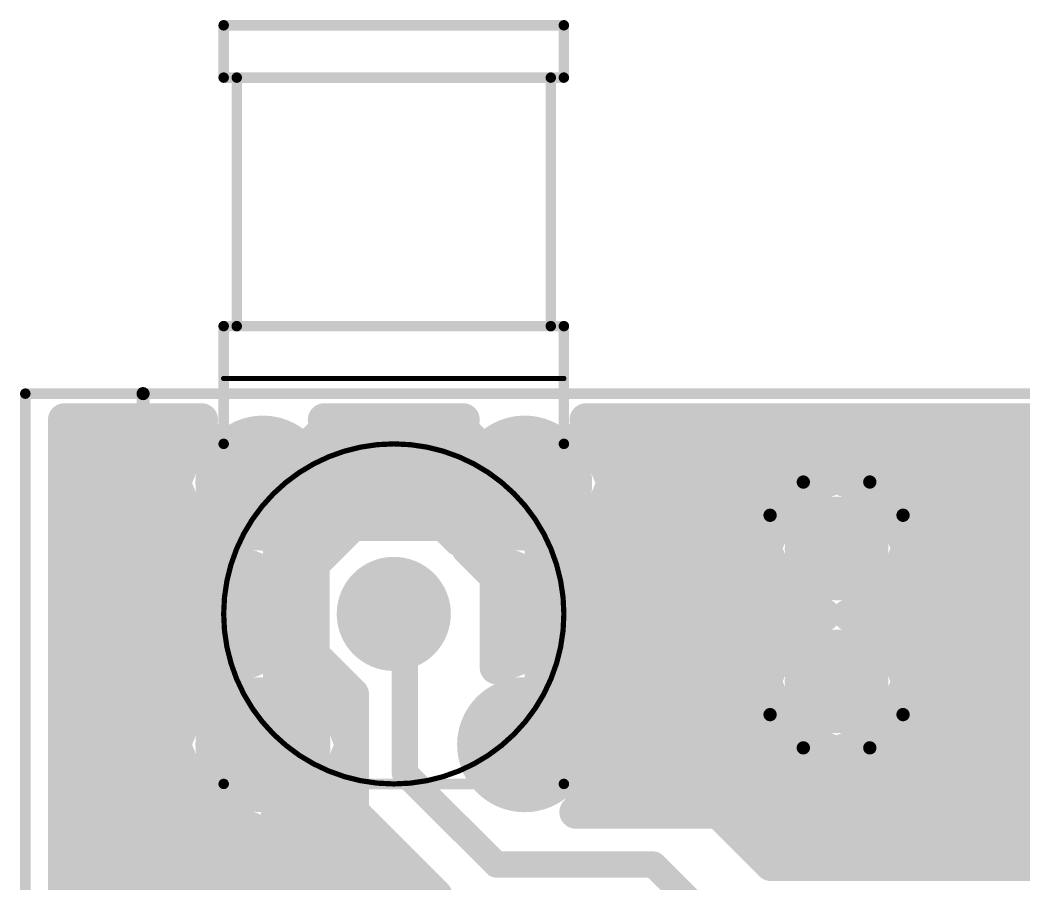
# Model space of a CAD drawing. Extents: x 416 to 470, y 213 to 332.
# Drawn here: x 416.15 to 435.33, y 315.13 to 331.64 of the extents above; entities that cross this region are included whole.
import ezdxf

# ---------------------------------------------------------------- set-up
doc = ezdxf.new("R2010")
doc.units = 0
for name, color, linetype in [('Board', 3, 'CONTINUOUS'), ('Top', 1, 'CONTINUOUS'), ('Top_Mask', 4, 'CONTINUOUS'), ('Top_Silk', 6, 'CONTINUOUS')]:
    doc.layers.add(name, color=color, linetype=linetype)

# ---------------------------------------------------------------- blocks, each defined once
blk = doc.blocks.new('UNIT_DISC')
at = {"linetype": 'CONTINUOUS', "const_width": 0.5}
blk.add_lwpolyline([(0.25, 0, 1), (-0.25, 0, 1)], format="xyb", close=True, dxfattribs=at)
blk = doc.blocks.new('SHAPE_EL_236_236_0_0_0_0')
at = {"xscale": 0.6, "yscale": 0.6, "zscale": 0.6}
blk.add_blockref('UNIT_DISC', (0, 0), dxfattribs=at)
blk = doc.blocks.new('SHAPE_EL_386_386_0_0_0_0')
at = {"xscale": 0.981, "yscale": 0.981, "zscale": 0.981}
blk.add_blockref('UNIT_DISC', (0, 0), dxfattribs=at)
blk = doc.blocks.new('0__40_41')
at = {"layer": 'Top'}
blk.add_blockref('SHAPE_EL_236_236_0_0_0_0', (0, 0), dxfattribs=at)
at = {"layer": 'Top_Mask'}
blk.add_blockref('SHAPE_EL_386_386_0_0_0_0', (0, 0), dxfattribs=at)
blk = doc.blocks.new('JMP2_7284')
at = {"layer": 'Top_Silk', "linetype": 'CONTINUOUS', "const_width": 0.254}
for points in [[(430.48, 322.175), (431.115, 322.81)], [(432.385, 322.81), (431.115, 322.81)], [(433.02, 322.175), (432.385, 322.81)], [(430.48, 318.365), (430.48, 322.175)], [(433.02, 318.365), (433.02, 322.175)], [(431.115, 317.73), (430.48, 318.365)], [(432.385, 317.73), (433.02, 318.365)], [(432.385, 317.73), (431.115, 317.73)]]:
    blk.add_lwpolyline(points, dxfattribs=at)
at = {"layer": 'Top_Silk', "xscale": 0.254, "yscale": 0.254, "zscale": 0.254}
for p in [(431.115, 322.81), (431.115, 322.81), (432.385, 322.81), (432.385, 322.81), (430.48, 322.175), (430.48, 322.175), (433.02, 322.175), (433.02, 322.175), (430.48, 318.365), (430.48, 318.365), (433.02, 318.365), (433.02, 318.365), (431.115, 317.73), (431.115, 317.73), (432.385, 317.73), (432.385, 317.73)]:
    blk.add_blockref('UNIT_DISC', p, dxfattribs=at)
blk = doc.blocks.new('SHAPE_EL_629_629_0_0_0_0')
at = {"xscale": 1.6, "yscale": 1.6, "zscale": 1.6}
blk.add_blockref('UNIT_DISC', (0, 0), dxfattribs=at)
blk = doc.blocks.new('SHAPE_EL_779_779_0_0_0_0')
at = {"xscale": 1.981, "yscale": 1.981, "zscale": 1.981}
blk.add_blockref('UNIT_DISC', (0, 0), dxfattribs=at)
blk = doc.blocks.new('1__50_41')
at = {"layer": 'Top'}
blk.add_blockref('SHAPE_EL_629_629_0_0_0_0', (0, 0), dxfattribs=at)
at = {"layer": 'Top_Mask'}
blk.add_blockref('SHAPE_EL_779_779_0_0_0_0', (0, 0), dxfattribs=at)
blk = doc.blocks.new('XR1')
blk.add_blockref('JMP2_7284', (0, 0))
at = {"rotation": 90}
for p in [(431.75, 321.54), (431.75, 319)]:
    blk.add_blockref('1__50_41', p, dxfattribs=at)
blk = doc.blocks.new('SMB_A_8074')
at = {"layer": 'Top_Silk', "linetype": 'CONTINUOUS'}
for points, const_width in [([(420.04, 331.54), (420.04, 330.54)], 0.2), ([(426.54, 331.54), (420.04, 331.54)], 0.2), ([(426.54, 330.54), (426.54, 331.54)], 0.2), ([(420.04, 330.54), (426.54, 330.54)], 0.2), ([(420.29, 325.79), (420.29, 330.54)], 0.2), ([(426.29, 325.79), (426.29, 330.54)], 0.2), ([(420.04, 325.79), (420.04, 323.54)], 0.2), ([(420.04, 325.79), (426.54, 325.79)], 0.2), ([(426.54, 323.54), (426.54, 325.79)], 0.2), ([(420.04, 324.79), (426.54, 324.79)], 0.1), ([(420.04, 323.54), (420.04, 317.04)], 0.2), ([(426.54, 323.54), (420.04, 323.54)], 0.2), ([(426.54, 317.04), (426.54, 323.54)], 0.2), ([(420.04, 317.04), (426.54, 317.04)], 0.2)]:
    blk.add_lwpolyline(points, dxfattribs=dict(at, const_width=const_width))
at = {"layer": 'Top_Silk', "linetype": 'CONTINUOUS', "const_width": 0.1}
blk.add_lwpolyline([(420.04, 320.29, 1), (426.54, 320.29, 1)], format="xyb", close=True, dxfattribs=at)
at = {"layer": 'Top_Silk'}
for p, xscale, yscale, zscale in [((420.04, 331.54), 0.2, 0.2, 0.2), ((420.04, 331.54), 0.2, 0.2, 0.2), ((426.54, 331.54), 0.2, 0.2, 0.2), ((426.54, 331.54), 0.2, 0.2, 0.2), ((420.04, 330.54), 0.2, 0.2, 0.2), ((420.04, 330.54), 0.2, 0.2, 0.2), ((420.29, 330.54), 0.2, 0.2, 0.2), ((426.29, 330.54), 0.2, 0.2, 0.2), ((426.54, 330.54), 0.2, 0.2, 0.2), ((426.54, 330.54), 0.2, 0.2, 0.2), ((420.04, 325.79), 0.2, 0.2, 0.2), ((420.04, 325.79), 0.2, 0.2, 0.2), ((420.29, 325.79), 0.2, 0.2, 0.2), ((426.29, 325.79), 0.2, 0.2, 0.2), ((426.54, 325.79), 0.2, 0.2, 0.2), ((426.54, 325.79), 0.2, 0.2, 0.2), ((420.04, 324.79), 0.1, 0.1, 0.1), ((426.54, 324.79), 0.1, 0.1, 0.1), ((420.04, 323.54), 0.2, 0.2, 0.2), ((420.04, 323.54), 0.2, 0.2, 0.2), ((420.04, 323.54), 0.2, 0.2, 0.2), ((426.54, 323.54), 0.2, 0.2, 0.2), ((426.54, 323.54), 0.2, 0.2, 0.2), ((426.54, 323.54), 0.2, 0.2, 0.2), ((420.04, 317.04), 0.2, 0.2, 0.2), ((420.04, 317.04), 0.2, 0.2, 0.2), ((426.54, 317.04), 0.2, 0.2, 0.2), ((426.54, 317.04), 0.2, 0.2, 0.2)]:
    blk.add_blockref('UNIT_DISC', p, dxfattribs=dict(at, xscale=xscale, yscale=yscale, zscale=zscale))
blk = doc.blocks.new('SHAPE_OV_866_866_0_0_0_0')
at = {"linetype": 'CONTINUOUS', "const_width": 2.2}
blk.add_lwpolyline([(0, 0), (0, 0)], dxfattribs=at)
at = {"xscale": 2.2, "yscale": 2.2, "zscale": 2.2}
blk.add_blockref('UNIT_DISC', (0, 0), dxfattribs=at)
blk.add_blockref('UNIT_DISC', (0, 0), dxfattribs=at)
blk = doc.blocks.new('SHAPE_OV_1016_1016_0_0_0_0')
at = {"linetype": 'CONTINUOUS', "const_width": 2.581}
blk.add_lwpolyline([(0, 0), (0, 0)], dxfattribs=at)
at = {"xscale": 2.581, "yscale": 2.581, "zscale": 2.581}
blk.add_blockref('UNIT_DISC', (0, 0), dxfattribs=at)
blk.add_blockref('UNIT_DISC', (0, 0), dxfattribs=at)
blk = doc.blocks.new('P_SX1_6Y1_6D1_0__19_41')
at = {"layer": 'Top'}
blk.add_blockref('SHAPE_OV_866_866_0_0_0_0', (0, 0), dxfattribs=at)
at = {"layer": 'Top_Mask'}
blk.add_blockref('SHAPE_OV_1016_1016_0_0_0_0', (0, 0), dxfattribs=at)
blk = doc.blocks.new('SHAPE_OV_708_708_0_0_0_0')
at = {"linetype": 'CONTINUOUS', "const_width": 1.8}
blk.add_lwpolyline([(0, 0), (0, 0)], dxfattribs=at)
at = {"xscale": 1.8, "yscale": 1.8, "zscale": 1.8}
blk.add_blockref('UNIT_DISC', (0, 0), dxfattribs=at)
blk.add_blockref('UNIT_DISC', (0, 0), dxfattribs=at)
blk = doc.blocks.new('SHAPE_OV_858_858_0_0_0_0')
at = {"linetype": 'CONTINUOUS', "const_width": 2.181}
blk.add_lwpolyline([(0, 0), (0, 0)], dxfattribs=at)
at = {"xscale": 2.181, "yscale": 2.181, "zscale": 2.181}
blk.add_blockref('UNIT_DISC', (0, 0), dxfattribs=at)
blk.add_blockref('UNIT_DISC', (0, 0), dxfattribs=at)
blk = doc.blocks.new('EX1_7Y1_7D1_2A__1_262')
at = {"layer": 'Top'}
blk.add_blockref('SHAPE_OV_708_708_0_0_0_0', (0, 0), dxfattribs=at)
at = {"layer": 'Top_Mask'}
blk.add_blockref('SHAPE_OV_858_858_0_0_0_0', (0, 0), dxfattribs=at)
blk = doc.blocks.new('XC1')
for name, p in [('SMB_A_8074', (0, 0)), ('P_SX1_6Y1_6D1_0__19_41', (420.79, 322.79)), ('P_SX1_6Y1_6D1_0__19_41', (425.79, 322.79)), ('EX1_7Y1_7D1_2A__1_262', (423.29, 320.29)), ('P_SX1_6Y1_6D1_0__19_41', (420.79, 317.79)), ('P_SX1_6Y1_6D1_0__19_41', (425.79, 317.79))]:
    blk.add_blockref(name, p)
blk = doc.blocks.new('CUPOUR_L1_F0_TT45_9987')
at = {"layer": 'Top', "linetype": 'CONTINUOUS'}
for points, const_width in [([(419.61513, 324), (417, 324)], 0.635), ([(417, 324), (417, 311.25)], 0.635), ([(419.09336, 322.79), (419.59029, 323.98971)], 0.635), ([(419.59029, 323.98971), (419.61513, 324)], 0.635), ([(420.24, 323.34), (419.59029, 323.98971)], 0.381), ([(421.34, 323.34), (421.98971, 323.98971)], 0.381), ([(424.61513, 324), (421.96487, 324)], 0.635), ([(421.96487, 324), (421.98971, 323.98971)], 0.635), ([(421.98971, 323.98971), (422.48664, 322.79)], 0.635), ([(424.09336, 322.79), (424.59029, 323.98971)], 0.635), ([(424.59029, 323.98971), (424.61513, 324)], 0.635), ([(425.24, 323.34), (424.59029, 323.98971)], 0.381), ([(426.34, 323.34), (426.98971, 323.98971)], 0.381), ([(439.5, 324), (426.96487, 324)], 0.635), ([(426.96487, 324), (426.98971, 323.98971)], 0.635), ([(426.98971, 323.98971), (427.48664, 322.79)], 0.635), ([(417, 323.6325), (419.44233, 323.6325)], 0.635), ([(422.13766, 323.6325), (424.44233, 323.6325)], 0.635), ([(427.16252, 323.5725), (439.5, 323.5725)], 0.635), ([(417, 323.15625), (419.24506, 323.15625)], 0.635), ([(422.33493, 323.15625), (424.24506, 323.15625)], 0.635), ([(427.35978, 323.09625), (439.5, 323.09625)], 0.635), ([(430.7799, 322.5101), (431.75, 322.91193)], 0.635), ([(431.75, 322.91193), (432.7201, 322.5101)], 0.635), ([(417, 322.68), (419.13892, 322.68)], 0.635), ([(419.59029, 321.59029), (419.09336, 322.79)], 0.635), ([(422.48664, 322.79), (421.98971, 321.59029)], 0.635), ([(422.44107, 322.68), (424.13892, 322.68)], 0.635), ([(424.5412, 321.7088), (424.09336, 322.79)], 0.635), ([(427.48664, 322.79), (426.98971, 321.59029)], 0.635), ([(427.41622, 322.62), (431.04522, 322.62)], 0.635), ([(430.37807, 321.54), (430.7799, 322.5101)], 0.635), ([(432.45477, 322.62), (437.38068, 322.62)], 0.635), ([(432.7201, 322.5101), (433.12193, 321.54)], 0.635), ([(431.35, 321.94), (430.7799, 322.5101)], 0.381), ([(432.15, 321.94), (432.7201, 322.5101)], 0.381), ([(417, 322.20375), (419.33618, 322.20375)], 0.635), ([(420.24, 322.24), (419.59029, 321.59029)], 0.381), ([(421.34, 322.24), (421.98971, 321.59029)], 0.381), ([(422.24381, 322.20375), (424.33618, 322.20375)], 0.635), ([(425.24, 322.24), (424.5412, 321.7088)], 0.381), ([(425.24, 322.24), (424.7088, 321.5412)], 0.381), ([(426.34, 322.24), (426.98971, 321.59029)], 0.381), ([(427.21895, 322.14375), (430.62815, 322.14375)], 0.635), ([(432.87184, 322.14375), (437.23199, 322.14375)], 0.635), ([(421.75, 321.25), (422.5, 322)], 0.635), ([(422.5, 322), (424.25, 322)], 0.635), ([(424.25, 322), (424.5412, 321.7088)], 0.635), ([(417, 321.7275), (419.53345, 321.7275)], 0.635), ([(422.04654, 321.7275), (422.2275, 321.7275)], 0.635), ([(424.5225, 321.7275), (424.53345, 321.7275)], 0.635), ([(420.79, 321.09336), (419.59029, 321.59029)], 0.635), ([(421.98971, 321.59029), (420.79, 321.09336)], 0.635), ([(425.79, 321.09336), (424.7088, 321.5412)], 0.635), ([(424.7088, 321.5412), (425.25, 321)], 0.635), ([(426.98971, 321.59029), (425.79, 321.09336)], 0.635), ([(427.02169, 321.6675), (430.43088, 321.6675)], 0.635), ([(430.7799, 320.5699), (430.37807, 321.54)], 0.635), ([(433.12193, 321.54), (432.7201, 320.5699)], 0.635), ([(433.06911, 321.6675), (437.23199, 321.6675)], 0.635), ([(417, 321.25125), (420.40881, 321.25125)], 0.635), ([(421.17118, 321.25125), (421.75125, 321.25125)], 0.635), ([(421.75, 319.5), (421.75, 321.25)], 0.635), ([(425.05875, 321.19125), (425.55366, 321.19125)], 0.635), ([(426.02633, 321.19125), (430.52252, 321.19125)], 0.635), ([(432.97747, 321.19125), (437.23199, 321.19125)], 0.635), ([(425.25, 321), (425.25, 319.26297)], 0.635), ([(431.35, 321.14), (430.7799, 320.5699)], 0.381), ([(432.15, 321.14), (432.7201, 320.5699)], 0.381), ([(417, 320.775), (421.75, 320.775)], 0.635), ([(425.25, 320.715), (430.71979, 320.715)], 0.635), ([(431.50392, 320.27), (430.7799, 320.5699)], 0.635), ([(432.7201, 320.5699), (431.99608, 320.27)], 0.635), ([(432.7802, 320.715), (437.24151, 320.715)], 0.635), ([(417, 320.29875), (421.75, 320.29875)], 0.635), ([(425.25, 320.23875), (431.42847, 320.23875)], 0.635), ([(430.7799, 319.9701), (431.50392, 320.27)], 0.635), ([(431.99608, 320.27), (432.7201, 319.9701)], 0.635), ([(432.07152, 320.23875), (437.72168, 320.23875)], 0.635), ([(417, 319.8225), (421.75, 319.8225)], 0.635), ([(430.37807, 319), (430.7799, 319.9701)], 0.635), ([(431.35, 319.4), (430.7799, 319.9701)], 0.381), ([(432.15, 319.4), (432.7201, 319.9701)], 0.381), ([(432.7201, 319.9701), (433.12193, 319)], 0.635), ([(425.25, 319.7625), (430.6939, 319.7625)], 0.635), ([(432.80609, 319.7625), (437.50161, 319.7625)], 0.635), ([(419.59029, 318.98971), (420.79, 319.48664)], 0.635), ([(420.79, 319.48664), (421.98971, 318.98971)], 0.635), ([(422.5, 318.75), (421.75, 319.5)], 0.635), ([(425.25, 319.26297), (425.79, 319.48664)], 0.635), ([(425.79, 319.48664), (426.98971, 318.98971)], 0.635), ([(417, 319.34625), (420.45106, 319.34625)], 0.635), ([(421.12893, 319.34625), (421.90375, 319.34625)], 0.635), ([(425.25, 319.28625), (425.3062, 319.28625)], 0.635), ([(426.27379, 319.28625), (430.49663, 319.28625)], 0.635), ([(433.00336, 319.28625), (437.30434, 319.28625)], 0.635), ([(417, 318.87), (419.5407, 318.87)], 0.635), ([(419.09336, 317.79), (419.59029, 318.98971)], 0.635), ([(420.24, 318.34), (419.59029, 318.98971)], 0.381), ([(421.34, 318.34), (421.98971, 318.98971)], 0.381), ([(421.98971, 318.98971), (422.48664, 317.79)], 0.635), ([(422.03929, 318.87), (422.38, 318.87)], 0.635), ([(426.34, 318.34), (426.98971, 318.98971)], 0.381), ([(426.98971, 318.98971), (427.48664, 317.79)], 0.635), ([(430.7799, 318.0299), (430.37807, 319)], 0.635), ([(433.12193, 319), (432.7201, 318.0299)], 0.635), ([(422.5, 316.5), (422.5, 318.75)], 0.635), ([(427.06414, 318.81), (430.45677, 318.81)], 0.635), ([(433.04322, 318.81), (437.23133, 318.81)], 0.635), ([(431.35, 318.6), (430.7799, 318.0299)], 0.381), ([(432.15, 318.6), (432.7201, 318.0299)], 0.381), ([(417, 318.39375), (419.34343, 318.39375)], 0.635), ([(422.23656, 318.39375), (422.5, 318.39375)], 0.635), ([(427.26141, 318.33375), (430.65404, 318.33375)], 0.635), ([(432.84595, 318.33375), (437.4286, 318.33375)], 0.635), ([(417, 317.9175), (419.14617, 317.9175)], 0.635), ([(422.43382, 317.9175), (422.5, 317.9175)], 0.635), ([(431.75, 317.62807), (430.7799, 318.0299)], 0.635), ([(432.7201, 318.0299), (431.75, 317.62807)], 0.635), ([(419.59029, 316.59029), (419.09336, 317.79)], 0.635), ([(422.48664, 317.79), (421.98971, 316.59029)], 0.635), ([(427.48664, 317.79), (426.98971, 316.59029)], 0.635), ([(427.45868, 317.8575), (431.1961, 317.8575)], 0.635), ([(432.30389, 317.8575), (437.94885, 317.8575)], 0.635), ([(417, 317.44125), (419.23781, 317.44125)], 0.635), ([(422.34218, 317.44125), (422.5, 317.44125)], 0.635), ([(427.31733, 317.38125), (439.5, 317.38125)], 0.635), ([(420.24, 317.24), (419.59029, 316.59029)], 0.381), ([(421.34, 317.24), (421.98971, 316.59029)], 0.381), ([(426.34, 317.24), (426.98971, 316.59029)], 0.381), ([(417, 316.965), (419.43508, 316.965)], 0.635), ([(422.14491, 316.965), (422.5, 316.965)], 0.635), ([(427.12006, 316.905), (447.75, 316.905)], 0.635), ([(420.79, 316.09336), (419.59029, 316.59029)], 0.635), ([(421.98971, 316.59029), (420.79, 316.09336)], 0.635), ([(426.98971, 316.59029), (426.77173, 316.5)], 0.635), ([(417, 316.48875), (419.83543, 316.48875)], 0.635), ([(421.74456, 316.48875), (422.51125, 316.48875)], 0.635), ([(424.09399, 314.90601), (422.5, 316.5)], 0.635), ([(426.77173, 316.5), (429.5, 316.5)], 0.635), ([(429.5, 316.5), (430.5, 315.5)], 0.635), ([(429.57125, 316.42875), (447.75, 316.42875)], 0.635), ([(417, 316.0125), (422.9875, 316.0125)], 0.635), ([(430.0475, 315.9525), (447.75, 315.9525)], 0.635), ([(417, 315.53625), (423.46375, 315.53625)], 0.635), ([(430.5, 315.5), (439, 315.5)], 0.635), ([(417, 315.06), (423.94, 315.06)], 0.635), ([(422.8922, 314.7578), (423.25, 314.90601)], 0.635), ([(423.25, 314.90601), (424.09399, 314.90601)], 0.635)]:
    blk.add_lwpolyline(points, dxfattribs=dict(at, const_width=const_width))
at = {"layer": 'Top'}
for p, xscale, yscale, zscale in [((417, 324), 0.635, 0.635, 0.635), ((417, 324), 0.635, 0.635, 0.635), ((419.59029, 323.98971), 0.635, 0.635, 0.635), ((419.59029, 323.98971), 0.635, 0.635, 0.635), ((419.61513, 324), 0.635, 0.635, 0.635), ((419.61513, 324), 0.635, 0.635, 0.635), ((419.59029, 323.98971), 0.381, 0.381, 0.381), ((421.96487, 324), 0.635, 0.635, 0.635), ((421.96487, 324), 0.635, 0.635, 0.635), ((421.98971, 323.98971), 0.635, 0.635, 0.635), ((421.98971, 323.98971), 0.635, 0.635, 0.635), ((421.98971, 323.98971), 0.381, 0.381, 0.381), ((424.59029, 323.98971), 0.635, 0.635, 0.635), ((424.59029, 323.98971), 0.635, 0.635, 0.635), ((424.61513, 324), 0.635, 0.635, 0.635), ((424.61513, 324), 0.635, 0.635, 0.635), ((424.59029, 323.98971), 0.381, 0.381, 0.381), ((426.96487, 324), 0.635, 0.635, 0.635), ((426.96487, 324), 0.635, 0.635, 0.635), ((426.98971, 323.98971), 0.635, 0.635, 0.635), ((426.98971, 323.98971), 0.635, 0.635, 0.635), ((426.98971, 323.98971), 0.381, 0.381, 0.381), ((417, 323.6325), 0.635, 0.635, 0.635), ((419.44233, 323.6325), 0.635, 0.635, 0.635), ((422.13766, 323.6325), 0.635, 0.635, 0.635), ((424.44233, 323.6325), 0.635, 0.635, 0.635), ((427.16252, 323.5725), 0.635, 0.635, 0.635), ((417, 323.15625), 0.635, 0.635, 0.635), ((419.24506, 323.15625), 0.635, 0.635, 0.635), ((420.24, 323.34), 0.381, 0.381, 0.381), ((421.34, 323.34), 0.381, 0.381, 0.381), ((422.33493, 323.15625), 0.635, 0.635, 0.635), ((424.24506, 323.15625), 0.635, 0.635, 0.635), ((425.24, 323.34), 0.381, 0.381, 0.381), ((426.34, 323.34), 0.381, 0.381, 0.381), ((427.35978, 323.09625), 0.635, 0.635, 0.635), ((431.75, 322.91193), 0.635, 0.635, 0.635), ((431.75, 322.91193), 0.635, 0.635, 0.635), ((417, 322.68), 0.635, 0.635, 0.635), ((419.09336, 322.79), 0.635, 0.635, 0.635), ((419.09336, 322.79), 0.635, 0.635, 0.635), ((419.13892, 322.68), 0.635, 0.635, 0.635), ((422.44107, 322.68), 0.635, 0.635, 0.635), ((422.48664, 322.79), 0.635, 0.635, 0.635), ((422.48664, 322.79), 0.635, 0.635, 0.635), ((424.09336, 322.79), 0.635, 0.635, 0.635), ((424.09336, 322.79), 0.635, 0.635, 0.635), ((424.13892, 322.68), 0.635, 0.635, 0.635), ((427.48664, 322.79), 0.635, 0.635, 0.635), ((427.48664, 322.79), 0.635, 0.635, 0.635), ((427.41622, 322.62), 0.635, 0.635, 0.635), ((430.7799, 322.5101), 0.635, 0.635, 0.635), ((430.7799, 322.5101), 0.635, 0.635, 0.635), ((431.04522, 322.62), 0.635, 0.635, 0.635), ((432.45477, 322.62), 0.635, 0.635, 0.635), ((432.7201, 322.5101), 0.635, 0.635, 0.635), ((432.7201, 322.5101), 0.635, 0.635, 0.635), ((430.7799, 322.5101), 0.381, 0.381, 0.381), ((432.7201, 322.5101), 0.381, 0.381, 0.381), ((417, 322.20375), 0.635, 0.635, 0.635), ((419.33618, 322.20375), 0.635, 0.635, 0.635), ((420.24, 322.24), 0.381, 0.381, 0.381), ((421.34, 322.24), 0.381, 0.381, 0.381), ((422.24381, 322.20375), 0.635, 0.635, 0.635), ((424.33618, 322.20375), 0.635, 0.635, 0.635), ((425.24, 322.24), 0.381, 0.381, 0.381), ((425.24, 322.24), 0.381, 0.381, 0.381), ((426.34, 322.24), 0.381, 0.381, 0.381), ((427.21895, 322.14375), 0.635, 0.635, 0.635), ((430.62815, 322.14375), 0.635, 0.635, 0.635), ((432.87184, 322.14375), 0.635, 0.635, 0.635), ((422.5, 322), 0.635, 0.635, 0.635), ((422.5, 322), 0.635, 0.635, 0.635), ((424.25, 322), 0.635, 0.635, 0.635), ((424.25, 322), 0.635, 0.635, 0.635), ((417, 321.7275), 0.635, 0.635, 0.635), ((419.53345, 321.7275), 0.635, 0.635, 0.635), ((422.04654, 321.7275), 0.635, 0.635, 0.635), ((422.2275, 321.7275), 0.635, 0.635, 0.635), ((424.5225, 321.7275), 0.635, 0.635, 0.635), ((424.53345, 321.7275), 0.635, 0.635, 0.635), ((431.35, 321.94), 0.381, 0.381, 0.381), ((432.15, 321.94), 0.381, 0.381, 0.381), ((419.59029, 321.59029), 0.635, 0.635, 0.635), ((419.59029, 321.59029), 0.635, 0.635, 0.635), ((421.98971, 321.59029), 0.635, 0.635, 0.635), ((421.98971, 321.59029), 0.635, 0.635, 0.635), ((424.5412, 321.7088), 0.635, 0.635, 0.635), ((424.5412, 321.7088), 0.635, 0.635, 0.635), ((424.5412, 321.7088), 0.381, 0.381, 0.381), ((424.7088, 321.5412), 0.635, 0.635, 0.635), ((424.7088, 321.5412), 0.635, 0.635, 0.635), ((426.98971, 321.59029), 0.635, 0.635, 0.635), ((426.98971, 321.59029), 0.635, 0.635, 0.635), ((427.02169, 321.6675), 0.635, 0.635, 0.635), ((430.37807, 321.54), 0.635, 0.635, 0.635), ((430.37807, 321.54), 0.635, 0.635, 0.635), ((430.43088, 321.6675), 0.635, 0.635, 0.635), ((433.06911, 321.6675), 0.635, 0.635, 0.635), ((433.12193, 321.54), 0.635, 0.635, 0.635), ((433.12193, 321.54), 0.635, 0.635, 0.635), ((419.59029, 321.59029), 0.381, 0.381, 0.381), ((421.98971, 321.59029), 0.381, 0.381, 0.381), ((424.7088, 321.5412), 0.381, 0.381, 0.381), ((426.98971, 321.59029), 0.381, 0.381, 0.381), ((417, 321.25125), 0.635, 0.635, 0.635), ((420.40881, 321.25125), 0.635, 0.635, 0.635), ((421.17118, 321.25125), 0.635, 0.635, 0.635), ((421.75, 321.25), 0.635, 0.635, 0.635), ((421.75, 321.25), 0.635, 0.635, 0.635), ((421.75125, 321.25125), 0.635, 0.635, 0.635), ((425.05875, 321.19125), 0.635, 0.635, 0.635), ((425.55366, 321.19125), 0.635, 0.635, 0.635), ((426.02633, 321.19125), 0.635, 0.635, 0.635), ((430.52252, 321.19125), 0.635, 0.635, 0.635), ((432.97747, 321.19125), 0.635, 0.635, 0.635), ((420.79, 321.09336), 0.635, 0.635, 0.635), ((420.79, 321.09336), 0.635, 0.635, 0.635), ((425.25, 321), 0.635, 0.635, 0.635), ((425.25, 321), 0.635, 0.635, 0.635), ((425.79, 321.09336), 0.635, 0.635, 0.635), ((425.79, 321.09336), 0.635, 0.635, 0.635), ((431.35, 321.14), 0.381, 0.381, 0.381), ((432.15, 321.14), 0.381, 0.381, 0.381), ((417, 320.775), 0.635, 0.635, 0.635), ((421.75, 320.775), 0.635, 0.635, 0.635), ((425.25, 320.715), 0.635, 0.635, 0.635), ((430.71979, 320.715), 0.635, 0.635, 0.635), ((430.7799, 320.5699), 0.635, 0.635, 0.635), ((430.7799, 320.5699), 0.635, 0.635, 0.635), ((432.7201, 320.5699), 0.635, 0.635, 0.635), ((432.7201, 320.5699), 0.635, 0.635, 0.635), ((432.7802, 320.715), 0.635, 0.635, 0.635), ((430.7799, 320.5699), 0.381, 0.381, 0.381), ((432.7201, 320.5699), 0.381, 0.381, 0.381), ((417, 320.29875), 0.635, 0.635, 0.635), ((421.75, 320.29875), 0.635, 0.635, 0.635), ((425.25, 320.23875), 0.635, 0.635, 0.635), ((431.42847, 320.23875), 0.635, 0.635, 0.635), ((431.50392, 320.27), 0.635, 0.635, 0.635), ((431.50392, 320.27), 0.635, 0.635, 0.635), ((431.99608, 320.27), 0.635, 0.635, 0.635), ((431.99608, 320.27), 0.635, 0.635, 0.635), ((432.07152, 320.23875), 0.635, 0.635, 0.635), ((417, 319.8225), 0.635, 0.635, 0.635), ((421.75, 319.8225), 0.635, 0.635, 0.635), ((430.7799, 319.9701), 0.635, 0.635, 0.635), ((430.7799, 319.9701), 0.635, 0.635, 0.635), ((430.7799, 319.9701), 0.381, 0.381, 0.381), ((432.7201, 319.9701), 0.635, 0.635, 0.635), ((432.7201, 319.9701), 0.635, 0.635, 0.635), ((432.7201, 319.9701), 0.381, 0.381, 0.381), ((425.25, 319.7625), 0.635, 0.635, 0.635), ((430.6939, 319.7625), 0.635, 0.635, 0.635), ((432.80609, 319.7625), 0.635, 0.635, 0.635), ((420.79, 319.48664), 0.635, 0.635, 0.635), ((420.79, 319.48664), 0.635, 0.635, 0.635), ((421.75, 319.5), 0.635, 0.635, 0.635), ((421.75, 319.5), 0.635, 0.635, 0.635), ((425.79, 319.48664), 0.635, 0.635, 0.635), ((425.79, 319.48664), 0.635, 0.635, 0.635), ((417, 319.34625), 0.635, 0.635, 0.635), ((420.45106, 319.34625), 0.635, 0.635, 0.635), ((421.12893, 319.34625), 0.635, 0.635, 0.635), ((421.90375, 319.34625), 0.635, 0.635, 0.635), ((425.25, 319.28625), 0.635, 0.635, 0.635), ((425.25, 319.26297), 0.635, 0.635, 0.635), ((425.25, 319.26297), 0.635, 0.635, 0.635), ((425.3062, 319.28625), 0.635, 0.635, 0.635), ((426.27379, 319.28625), 0.635, 0.635, 0.635), ((430.49663, 319.28625), 0.635, 0.635, 0.635), ((431.35, 319.4), 0.381, 0.381, 0.381), ((432.15, 319.4), 0.381, 0.381, 0.381), ((433.00336, 319.28625), 0.635, 0.635, 0.635), ((417, 318.87), 0.635, 0.635, 0.635), ((419.5407, 318.87), 0.635, 0.635, 0.635), ((419.59029, 318.98971), 0.635, 0.635, 0.635), ((419.59029, 318.98971), 0.635, 0.635, 0.635), ((419.59029, 318.98971), 0.381, 0.381, 0.381), ((421.98971, 318.98971), 0.635, 0.635, 0.635), ((421.98971, 318.98971), 0.635, 0.635, 0.635), ((422.03929, 318.87), 0.635, 0.635, 0.635), ((421.98971, 318.98971), 0.381, 0.381, 0.381), ((422.38, 318.87), 0.635, 0.635, 0.635), ((426.98971, 318.98971), 0.635, 0.635, 0.635), ((426.98971, 318.98971), 0.635, 0.635, 0.635), ((426.98971, 318.98971), 0.381, 0.381, 0.381), ((430.37807, 319), 0.635, 0.635, 0.635), ((430.37807, 319), 0.635, 0.635, 0.635), ((433.12193, 319), 0.635, 0.635, 0.635), ((433.12193, 319), 0.635, 0.635, 0.635), ((422.5, 318.75), 0.635, 0.635, 0.635), ((422.5, 318.75), 0.635, 0.635, 0.635), ((427.06414, 318.81), 0.635, 0.635, 0.635), ((430.45677, 318.81), 0.635, 0.635, 0.635), ((433.04322, 318.81), 0.635, 0.635, 0.635), ((431.35, 318.6), 0.381, 0.381, 0.381), ((432.15, 318.6), 0.381, 0.381, 0.381), ((417, 318.39375), 0.635, 0.635, 0.635), ((419.34343, 318.39375), 0.635, 0.635, 0.635), ((422.23656, 318.39375), 0.635, 0.635, 0.635), ((422.5, 318.39375), 0.635, 0.635, 0.635), ((427.26141, 318.33375), 0.635, 0.635, 0.635), ((430.65404, 318.33375), 0.635, 0.635, 0.635), ((432.84595, 318.33375), 0.635, 0.635, 0.635), ((420.24, 318.34), 0.381, 0.381, 0.381), ((421.34, 318.34), 0.381, 0.381, 0.381), ((426.34, 318.34), 0.381, 0.381, 0.381), ((417, 317.9175), 0.635, 0.635, 0.635), ((419.14617, 317.9175), 0.635, 0.635, 0.635), ((422.43382, 317.9175), 0.635, 0.635, 0.635), ((422.5, 317.9175), 0.635, 0.635, 0.635), ((430.7799, 318.0299), 0.635, 0.635, 0.635), ((430.7799, 318.0299), 0.635, 0.635, 0.635), ((430.7799, 318.0299), 0.381, 0.381, 0.381), ((432.7201, 318.0299), 0.635, 0.635, 0.635), ((432.7201, 318.0299), 0.635, 0.635, 0.635), ((432.7201, 318.0299), 0.381, 0.381, 0.381), ((419.09336, 317.79), 0.635, 0.635, 0.635), ((419.09336, 317.79), 0.635, 0.635, 0.635), ((422.48664, 317.79), 0.635, 0.635, 0.635), ((422.48664, 317.79), 0.635, 0.635, 0.635), ((427.45868, 317.8575), 0.635, 0.635, 0.635), ((427.48664, 317.79), 0.635, 0.635, 0.635), ((427.48664, 317.79), 0.635, 0.635, 0.635), ((431.1961, 317.8575), 0.635, 0.635, 0.635), ((432.30389, 317.8575), 0.635, 0.635, 0.635), ((431.75, 317.62807), 0.635, 0.635, 0.635), ((431.75, 317.62807), 0.635, 0.635, 0.635), ((417, 317.44125), 0.635, 0.635, 0.635), ((419.23781, 317.44125), 0.635, 0.635, 0.635), ((422.34218, 317.44125), 0.635, 0.635, 0.635), ((422.5, 317.44125), 0.635, 0.635, 0.635), ((427.31733, 317.38125), 0.635, 0.635, 0.635), ((420.24, 317.24), 0.381, 0.381, 0.381), ((421.34, 317.24), 0.381, 0.381, 0.381), ((426.34, 317.24), 0.381, 0.381, 0.381), ((417, 316.965), 0.635, 0.635, 0.635), ((419.43508, 316.965), 0.635, 0.635, 0.635), ((422.14491, 316.965), 0.635, 0.635, 0.635), ((422.5, 316.965), 0.635, 0.635, 0.635), ((427.12006, 316.905), 0.635, 0.635, 0.635), ((419.59029, 316.59029), 0.635, 0.635, 0.635), ((419.59029, 316.59029), 0.635, 0.635, 0.635), ((421.98971, 316.59029), 0.635, 0.635, 0.635), ((421.98971, 316.59029), 0.635, 0.635, 0.635), ((426.98971, 316.59029), 0.635, 0.635, 0.635), ((426.98971, 316.59029), 0.635, 0.635, 0.635), ((417, 316.48875), 0.635, 0.635, 0.635), ((419.59029, 316.59029), 0.381, 0.381, 0.381), ((419.83543, 316.48875), 0.635, 0.635, 0.635), ((421.74456, 316.48875), 0.635, 0.635, 0.635), ((421.98971, 316.59029), 0.381, 0.381, 0.381), ((422.5, 316.5), 0.635, 0.635, 0.635), ((422.5, 316.5), 0.635, 0.635, 0.635), ((422.51125, 316.48875), 0.635, 0.635, 0.635), ((426.77173, 316.5), 0.635, 0.635, 0.635), ((426.77173, 316.5), 0.635, 0.635, 0.635), ((426.98971, 316.59029), 0.381, 0.381, 0.381), ((429.5, 316.5), 0.635, 0.635, 0.635), ((429.5, 316.5), 0.635, 0.635, 0.635), ((429.57125, 316.42875), 0.635, 0.635, 0.635), ((417, 316.0125), 0.635, 0.635, 0.635), ((420.79, 316.09336), 0.635, 0.635, 0.635), ((420.79, 316.09336), 0.635, 0.635, 0.635), ((422.9875, 316.0125), 0.635, 0.635, 0.635), ((430.0475, 315.9525), 0.635, 0.635, 0.635), ((417, 315.53625), 0.635, 0.635, 0.635), ((423.46375, 315.53625), 0.635, 0.635, 0.635), ((430.5, 315.5), 0.635, 0.635, 0.635), ((430.5, 315.5), 0.635, 0.635, 0.635), ((417, 315.06), 0.635, 0.635, 0.635), ((423.94, 315.06), 0.635, 0.635, 0.635), ((423.25, 314.90601), 0.635, 0.635, 0.635), ((423.25, 314.90601), 0.635, 0.635, 0.635), ((424.09399, 314.90601), 0.635, 0.635, 0.635), ((424.09399, 314.90601), 0.635, 0.635, 0.635)]:
    blk.add_blockref('UNIT_DISC', p, dxfattribs=dict(at, xscale=xscale, yscale=yscale, zscale=zscale))

msp = doc.modelspace()

# ---------------------------------------------------------------- linework, layer by layer
at = {"layer": 'Board', "linetype": 'CONTINUOUS', "const_width": 0.2}
for points in [[(416.25, 215), (416.25, 324.5)], [(416.25, 324.5), (469.75, 324.5)]]:
    msp.add_lwpolyline(points, dxfattribs=at)
at = {"layer": 'Top', "linetype": 'CONTINUOUS'}
for points, const_width in [([(433.5, 323.25), (433.25, 323)], 1), ([(449.25, 323.25), (433.5, 323.25)], 1), ([(421.04, 322.79), (420.79, 322.79)], 0.5), ([(421.04, 322.79), (420.79, 322.79)], 0.5), ([(421.04, 322.79), (425.79, 322.79)], 0.5), ([(421.04, 317.79), (421.04, 322.79)], 0.5), ([(426.04, 322.79), (425.79, 322.79)], 0.5), ([(426.04, 322.79), (425.79, 322.79)], 0.5), ([(425.79, 322.79), (426.04, 322.79)], 0.5), ([(426.04, 322.79), (426.04, 317.79)], 0.5), ([(423.25, 320.25), (423.29, 320.29)], 0.5), ([(423.5, 320.25), (423.25, 320.25)], 0.5), ([(423.54, 320.29), (423.29, 320.29)], 0.5), ([(423.5, 320.25), (423.54, 320.29)], 0.5), ([(423.5, 317.25), (423.5, 320.25)], 0.5), ([(420.75, 317.75), (420.79, 317.79)], 0.5), ([(421.04, 317.79), (420.79, 317.79)], 0.5), ([(421.04, 317.79), (420.79, 317.79)], 0.5), ([(421, 317.75), (421.04, 317.79)], 0.5), ([(426.04, 317.79), (425.79, 317.79)], 0.5), ([(426.04, 317.79), (425.79, 317.79)], 0.5), ([(428.54, 317.79), (426.04, 317.79)], 0.5), ([(429, 317.75), (428.54, 317.79)], 0.5), ([(421, 317.75), (420.75, 317.75)], 0.5), ([(421, 316.5), (421, 317.75)], 0.5), ([(430, 317.75), (429, 317.75)], 0.5), ([(425.25, 315.5), (423.5, 317.25)], 0.5), ([(422, 315.5), (421, 316.5)], 0.5), ([(422, 312.75), (422, 315.5)], 0.5), ([(428.25, 315.5), (425.25, 315.5)], 0.5), ([(427.75, 315.5), (428.25, 315.5)], 0.5), ([(428.25, 315.5), (429.15, 314.6)], 0.5)]:
    msp.add_lwpolyline(points, dxfattribs=dict(at, const_width=const_width))
at = {"layer": 'Top_Silk', "linetype": 'CONTINUOUS', "const_width": 0.25}
msp.add_lwpolyline([(418.5, 215), (418.5, 324.5)], dxfattribs=at)

# ---------------------------------------------------------------- block references
for name, p in [('XC1', (0, 0)), ('CUPOUR_L1_F0_TT45_9987', (0, 0)), ('0__40_41', (429.75, 322.5)), ('0__40_41', (434.5, 322.5)), ('XR1', (0, 0)), ('0__40_41', (430, 317.75)), ('0__40_41', (434.5, 317.75))]:
    msp.add_blockref(name, p)
at = {"layer": 'Board', "xscale": 0.2, "yscale": 0.2, "zscale": 0.2}
msp.add_blockref('UNIT_DISC', (416.25, 324.5), dxfattribs=at)
msp.add_blockref('UNIT_DISC', (416.25, 324.5), dxfattribs=at)
at = {"layer": 'Top'}
for p in [(433.5, 323.25), (433.5, 323.25), (433.25, 323)]:
    msp.add_blockref('UNIT_DISC', p, dxfattribs=at)
at = {"layer": 'Top', "xscale": 0.5, "yscale": 0.5, "zscale": 0.5}
for p in [(420.79, 322.79), (420.79, 322.79), (421.04, 322.79), (421.04, 322.79), (421.04, 322.79), (421.04, 322.79), (425.79, 322.79), (425.79, 322.79), (425.79, 322.79), (425.79, 322.79), (426.04, 322.79), (426.04, 322.79), (426.04, 322.79), (426.04, 322.79), (423.25, 320.25), (423.25, 320.25), (423.29, 320.29), (423.29, 320.29), (423.5, 320.25), (423.5, 320.25), (423.5, 320.25), (423.54, 320.29), (423.54, 320.29), (420.79, 317.79), (420.79, 317.79), (420.79, 317.79), (421.04, 317.79), (421.04, 317.79), (421.04, 317.79), (421.04, 317.79), (425.79, 317.79), (425.79, 317.79), (426.04, 317.79), (426.04, 317.79), (426.04, 317.79), (426.04, 317.79), (428.54, 317.79), (428.54, 317.79), (420.75, 317.75), (420.75, 317.75), (421, 317.75), (421, 317.75), (421, 317.75), (429, 317.75), (429, 317.75), (430, 317.75), (423.5, 317.25), (423.5, 317.25), (421, 316.5), (421, 316.5), (422, 315.5), (422, 315.5), (425.25, 315.5), (425.25, 315.5), (427.75, 315.5), (428.25, 315.5), (428.25, 315.5), (428.25, 315.5)]:
    msp.add_blockref('UNIT_DISC', p, dxfattribs=at)
at = {"layer": 'Top_Silk', "xscale": 0.25, "yscale": 0.25, "zscale": 0.25}
msp.add_blockref('UNIT_DISC', (418.5, 324.5), dxfattribs=at)

doc.saveas('drawing.dxf')
